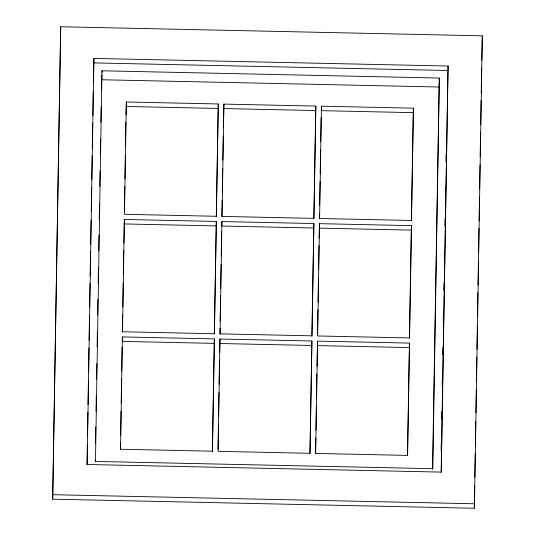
<?xml version="1.0" encoding="UTF-8"?>
<svg xmlns="http://www.w3.org/2000/svg" width="535" height="535" viewBox="0 0 535 535"><rect width="100%" height="100%" fill="white"/><g stroke="black" fill="none" stroke-linecap="round" stroke-linejoin="round"><path stroke-width="0.8" d="M52.684 499.175L60.702 26.75L482.316 35.825L474.512 503.769L474.298 508.25L52.684 499.175L60.702 26.75M86.998 464.788L87.332 444.732M87.472 436.379L87.88 412.151M88.001 404.627L88.409 380.398M88.549 372.046L88.95 347.81M89.077 340.293L89.479 316.065M89.619 307.705L90.02 283.476M90.148 275.953L90.555 251.724M90.676 244.207L91.084 219.972M91.224 211.619L91.625 187.39M91.752 179.867L92.154 155.638M92.281 148.121L92.695 123.05M92.823 115.533L93.23 91.304M93.351 83.781L93.913 58.415L448.069 66.032L441.295 472.104L87.145 464.487L93.913 58.415M95.203 461.21L95.23 459.538M95.491 443.682L95.772 426.983M96.039 411.127L96.3 395.265M96.567 379.409L96.828 363.546M97.109 346.854L97.357 331.827M97.637 315.135L97.898 299.279M98.166 283.416L98.433 267.56M98.707 250.861L98.975 235.005M99.236 219.143L99.503 203.287M99.777 186.588L100.045 170.732M100.312 154.876L100.573 139.013M100.854 122.321L101.115 106.458M101.382 90.602L101.79 74.86M101.984 70.787L95.471 461.431L432.802 468.687L439.315 78.05L101.984 70.787L101.911 72.419M120.408 449.554L120.515 442.893M120.642 435.41L121.044 411.281M121.184 402.962L121.585 378.84M121.712 371.35L122.114 347.222M122.368 332.088L122.655 314.613M122.782 307.13L123.184 283.002M123.324 274.682L123.725 250.554M123.852 243.071L124.381 219.457L216.321 221.436L214.448 333.746L122.508 331.767L124.381 219.457M124.394 210.462L124.795 186.334M124.922 178.844L125.324 154.722M125.464 146.403L125.865 122.274M125.986 114.791L126.34 101.991L218.273 103.971L216.401 216.28L124.468 214.301L126.34 101.991M122.421 336.923L120.549 449.233L212.489 451.212L214.361 338.902L122.421 336.923L122.248 340.655M212.341 451.527L214.361 338.902M214.301 334.061L216.321 221.436M216.26 216.595L218.273 103.971M218.006 449.153L218.42 424.195M218.547 416.712L218.949 392.583M219.089 384.264L219.49 360.142M219.617 352.652L219.979 339.023L311.918 341.002L310.046 453.312L218.106 451.333L219.979 339.023M219.925 334.181L220.019 328.363M220.146 320.873L220.56 295.915M220.687 288.432L221.089 264.303M221.229 255.984L221.63 231.856M221.885 216.715L222.159 200.077M222.286 192.593L222.687 168.465M222.827 160.146L223.229 136.024M223.369 127.704L223.897 104.091L315.837 106.064L313.965 218.374L222.025 216.401L223.897 104.091M221.938 221.557L220.066 333.867L312.005 335.84L313.878 223.53L221.938 221.557L221.764 225.288M309.905 453.627L311.918 341.002M311.865 336.161L313.878 223.53M313.824 218.695L315.837 106.064M315.523 453.747L315.79 437.944M315.911 430.454L316.319 406.332M316.452 398.013L316.86 373.885M316.981 366.395L317.502 341.865M317.522 333.786L317.93 309.665M318.051 302.175L318.452 278.046M318.592 269.727L318.994 245.605M319.121 238.115L319.502 223.657L411.435 225.63L409.563 337.939L317.623 335.967L319.502 223.657M319.442 218.815L319.529 213.826M319.662 205.507L320.07 181.378M320.191 173.895L320.592 149.767M320.733 141.447L321.134 117.325M321.455 106.191L319.582 218.501L411.522 220.474L413.394 108.164L321.455 106.191L321.281 109.922M407.463 455.726L409.476 343.095L317.543 341.123L315.67 453.433L407.603 455.405L409.476 343.095M409.422 338.26L411.435 225.63M411.382 220.794L413.394 108.164M432.521 469.302L439.315 78.05M441.107 450.751L441.235 443.234M441.636 419.005L441.763 411.482M442.178 386.417L442.305 378.9M442.712 354.665L442.833 347.148M443.254 322.083L443.381 314.56M443.782 290.331L443.91 282.808M444.311 258.579L444.438 251.062M444.859 225.997L444.98 218.474M445.387 194.245L445.508 186.722M445.929 161.657L446.056 154.14M441.154 472.405L448.069 66.032M474.298 508.25L474.679 485.686M474.812 477.334L475.22 453.098M475.347 445.581L475.749 421.346M475.889 412.987L476.277 389.594M476.417 381.234L476.825 357.005M476.946 349.482L477.354 325.247M477.494 316.894L477.895 292.658M478.022 285.142L478.424 260.906M478.564 252.547L478.965 228.318M479.092 220.794L479.5 196.566M479.621 189.042L480.029 164.807M480.169 156.454L480.57 132.219M480.697 124.702L481.099 100.466M481.226 92.943L481.64 67.878M481.767 60.355L482.316 35.825M93.705 62.896L447.855 70.513M101.563 79.748L438.894 87.011M126.126 106.472L218.066 108.444M223.69 108.565L315.623 110.544M321.247 110.665L413.187 112.644M124.167 223.938L216.107 225.91M221.731 226.037L313.664 228.01M319.288 228.131L411.228 230.11M122.207 341.404L214.147 343.376M219.771 343.503L311.704 345.476M317.329 345.597L409.268 347.576M52.898 494.701L474.512 503.769"/></g></svg>
